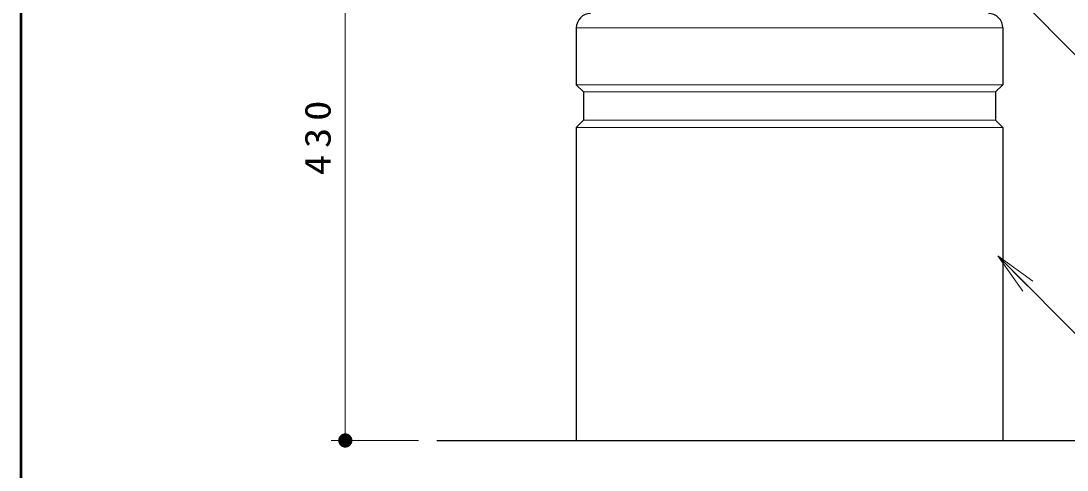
# Model space of a CAD drawing. Units: millimetres on the paper, scale 1:10. Extents: x -365 to 10, y -38 to 257.
# Drawn here: x -365 to -291.4, y 65.4 to 96.9 of the extents above; entities that cross this region are included whole.
import ezdxf

# ---------------------------------------------------------------- set-up
doc = ezdxf.new("R2010")
doc.units = ezdxf.units.MM
doc.layers.add('LY_1', color=7, linetype='Continuous', lineweight=13)
doc.layers.add('LY_2', color=7, linetype='Continuous', lineweight=13)
doc.styles.add('ＭＳ ゴシック', font='')
doc.styles.get('ＭＳ ゴシック').set_extended_font_data('MS Gothic')

# ---------------------------------------------------------------- blocks, each defined once
blk = doc.blocks.new('filled_dot')
at = {"color": 0, "linetype": 'Continuous', "lineweight": -2, "const_width": 1.25}
blk.add_lwpolyline([(-0.625, 0, 1), (0.625, 0, 1)], format="xyb", close=True, dxfattribs=at)

msp = doc.modelspace()

# ---------------------------------------------------------------- linework, layer by layer
at = {"layer": 'LY_1'}
for p, q in [((-342.183, 67.429), (-342.183, 110.429)), ((-325.933, 96.429), (-295.933, 96.429)), ((-325.933, 92.429), (-295.933, 92.429)), ((-325.433, 91.929), (-296.433, 91.929)), ((-325.433, 89.929), (-296.433, 89.929)), ((-325.933, 89.429), (-295.933, 89.429)), ((-294.518, 77.92), (-296.286, 80.394)), ((-296.286, 80.394), (-293.811, 78.627)), ((-296.286, 80.394), (-294.164, 78.273)), ((-337.025, 67.429), (-343.183, 67.429))]:
    msp.add_line(p, q, dxfattribs=at)
at = {"layer": 'LY_1', "lineweight": 25}
for p, q in [((-325.933, 96.429), (-325.933, 92.429)), ((-295.933, 96.429), (-295.933, 92.429)), ((-325.433, 91.929), (-325.933, 92.429)), ((-296.433, 91.929), (-295.933, 92.429)), ((-325.433, 91.929), (-325.433, 89.929)), ((-296.433, 91.929), (-296.433, 89.929)), ((-325.933, 89.429), (-325.433, 89.929)), ((-295.933, 89.429), (-296.433, 89.929)), ((-325.933, 89.429), (-325.933, 67.429)), ((-295.933, 89.429), (-295.933, 67.429)), ((-335.748, 67.429), (-285.413, 67.429))]:
    msp.add_line(p, q, dxfattribs=at)
at = {"layer": 'LY_1'}
for points in [[(-296.109, 99.881), (-289.313, 92.98), (-261.944, 92.98)], [(-296.286, 80.394), (-289.81, 73.919), (-280.771, 73.919)]]:
    msp.add_lwpolyline(points, dxfattribs=at)
at = {"layer": 'LY_1', "lineweight": 25}
for centre, start, end in [((-324.933, 96.429), 89.99999, 180), ((-296.933, 96.429), 360, 90.00001)]:
    msp.add_arc(centre, 1, start, end, dxfattribs=at)
at = {"layer": 'LY_2', "lineweight": 50}
msp.add_line((-365, 257), (-365, 0), dxfattribs=at)

# ---------------------------------------------------------------- block references
at = {"layer": 'LY_1', "xscale": 0.4, "yscale": 0.4, "rotation": 90}
msp.add_blockref('filled_dot', (-342.183, 67.429), dxfattribs=at)

# ---------------------------------------------------------------- texts
at = {"layer": 'LY_1', "insert": (-343.183, 88.929), "char_height": 1.833, "attachment_point": 8, "rotation": 90, "style": 'ＭＳ ゴシック'}
msp.add_mtext('\\T1.33;\\W1.15;430', dxfattribs=at)

doc.saveas('drawing.dxf')
